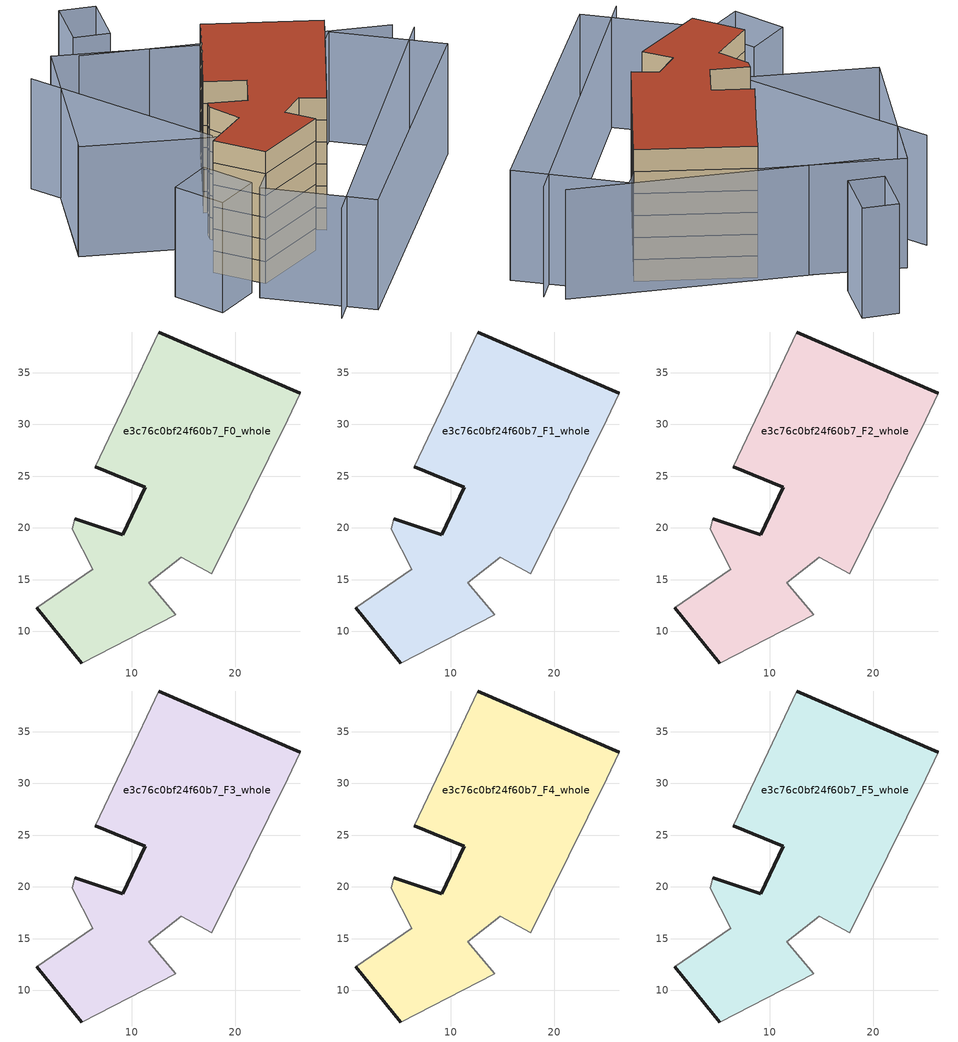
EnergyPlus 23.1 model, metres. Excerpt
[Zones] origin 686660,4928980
e3c76c0bf24f60b7_F0_whole
 floor ground (EU_floor_Construction): 26.27,32.98 25.03,30.46 17.7,15.54 14.78,17.14 11.63,14.71 14.25,11.62 5.16,6.94 0.79,12.27 6.23,15.99 4.21,19.86 4.45,20.88 9.13,19.31 11.28,23.9 6.44,25.92 9.47,32.23 12.6,38.92 z0
 wall outside (EU_wall_Construction): 26.27,32.98 12.6,38.92 / 6.44,25.92 11.28,23.9 9.13,19.31 4.45,20.88 / 0.79,12.27 5.16,6.94 z0:3
 wall adiabatic (EU_wall_Construction): 5.16,6.94 14.25,11.62 11.63,14.71 14.78,17.14 17.7,15.54 25.03,30.46 26.27,32.98 / 12.6,38.92 9.47,32.23 6.44,25.92 / 4.45,20.88 4.21,19.86 6.23,15.99 0.79,12.27 z0:3
e3c76c0bf24f60b7_F1_whole
 floor to e3c76c0bf24f60b7_F0_whole (EU_floor_Construction): 26.27,32.98 25.03,30.46 17.7,15.54 14.78,17.14 11.63,14.71 14.25,11.62 5.16,6.94 0.79,12.27 6.23,15.99 4.21,19.86 4.45,20.88 9.13,19.31 11.28,23.9 6.44,25.92 9.47,32.23 12.6,38.92 z3
 wall outside (EU_wall_Construction): 26.27,32.98 12.6,38.92 / 6.44,25.92 11.28,23.9 9.13,19.31 4.45,20.88 / 0.79,12.27 5.16,6.94 z3:6
 wall adiabatic (EU_wall_Construction): 5.16,6.94 14.25,11.62 11.63,14.71 14.78,17.14 17.7,15.54 25.03,30.46 26.27,32.98 / 12.6,38.92 9.47,32.23 6.44,25.92 / 4.45,20.88 4.21,19.86 6.23,15.99 0.79,12.27 z3:6
e3c76c0bf24f60b7_F2_whole
 floor to e3c76c0bf24f60b7_F1_whole (EU_floor_Construction): 26.27,32.98 25.03,30.46 17.7,15.54 14.78,17.14 11.63,14.71 14.25,11.62 5.16,6.94 0.79,12.27 6.23,15.99 4.21,19.86 4.45,20.88 9.13,19.31 11.28,23.9 6.44,25.92 9.47,32.23 12.6,38.92 z6
 wall outside (EU_wall_Construction): 26.27,32.98 12.6,38.92 / 6.44,25.92 11.28,23.9 9.13,19.31 4.45,20.88 / 0.79,12.27 5.16,6.94 z6:9
 wall adiabatic (EU_wall_Construction): 5.16,6.94 14.25,11.62 11.63,14.71 14.78,17.14 17.7,15.54 25.03,30.46 26.27,32.98 / 12.6,38.92 9.47,32.23 6.44,25.92 / 4.45,20.88 4.21,19.86 6.23,15.99 0.79,12.27 z6:9
e3c76c0bf24f60b7_F3_whole
 floor to e3c76c0bf24f60b7_F2_whole (EU_floor_Construction): 26.27,32.98 25.03,30.46 17.7,15.54 14.78,17.14 11.63,14.71 14.25,11.62 5.16,6.94 0.79,12.27 6.23,15.99 4.21,19.86 4.45,20.88 9.13,19.31 11.28,23.9 6.44,25.92 9.47,32.23 12.6,38.92 z9
 wall outside (EU_wall_Construction): 26.27,32.98 12.6,38.92 / 6.44,25.92 11.28,23.9 9.13,19.31 4.45,20.88 / 0.79,12.27 5.16,6.94 z9:12
 wall adiabatic (EU_wall_Construction): 5.16,6.94 14.25,11.62 11.63,14.71 14.78,17.14 17.7,15.54 25.03,30.46 26.27,32.98 / 12.6,38.92 9.47,32.23 6.44,25.92 / 4.45,20.88 4.21,19.86 6.23,15.99 0.79,12.27 z9:12
e3c76c0bf24f60b7_F4_whole
 floor to e3c76c0bf24f60b7_F3_whole (EU_floor_Construction): 26.27,32.98 25.03,30.46 17.7,15.54 14.78,17.14 11.63,14.71 14.25,11.62 5.16,6.94 0.79,12.27 6.23,15.99 4.21,19.86 4.45,20.88 9.13,19.31 11.28,23.9 6.44,25.92 9.47,32.23 12.6,38.92 z12
 wall outside (EU_wall_Construction): 26.27,32.98 12.6,38.92 / 6.44,25.92 11.28,23.9 9.13,19.31 4.45,20.88 / 0.79,12.27 5.16,6.94 z12:15
 wall adiabatic (EU_wall_Construction): 5.16,6.94 14.25,11.62 11.63,14.71 14.78,17.14 17.7,15.54 25.03,30.46 26.27,32.98 / 12.6,38.92 9.47,32.23 6.44,25.92 / 4.45,20.88 4.21,19.86 6.23,15.99 0.79,12.27 z12:15
e3c76c0bf24f60b7_F5_whole
 floor to e3c76c0bf24f60b7_F4_whole (EU_floor_Construction): 26.27,32.98 25.03,30.46 17.7,15.54 14.78,17.14 11.63,14.71 14.25,11.62 5.16,6.94 0.79,12.27 6.23,15.99 4.21,19.86 4.45,20.88 9.13,19.31 11.28,23.9 6.44,25.92 9.47,32.23 12.6,38.92 z15
 wall outside (EU_wall_Construction): 26.27,32.98 12.6,38.92 / 6.44,25.92 11.28,23.9 9.13,19.31 4.45,20.88 / 0.79,12.27 5.16,6.94 z15:18
 wall adiabatic (EU_wall_Construction): 5.16,6.94 14.25,11.62 11.63,14.71 14.78,17.14 17.7,15.54 25.03,30.46 26.27,32.98 / 12.6,38.92 9.47,32.23 6.44,25.92 / 4.45,20.88 4.21,19.86 6.23,15.99 0.79,12.27 z15:18
 roof outside (EU_roof_Construction): 17.7,15.54 25.03,30.46 26.27,32.98 12.6,38.92 9.47,32.23 6.44,25.92 11.28,23.9 9.13,19.31 4.45,20.88 4.21,19.86 6.23,15.99 0.79,12.27 5.16,6.94 14.25,11.62 11.63,14.71 14.78,17.14 z18
shading: 4.21,19.86 9.62,10.8 / -9.13,40.77 3.77,18.35 / -4.52,44.75 -11.4,24.11 / 9.41,-4.85 37.58,31.42 / 35.58,33.23 -1.38,43.28 / -0.68,11.82 2.64,5.71 / 2.64,5.71 -2.72,2.79 / -2.72,2.79 -6.04,8.9 / -6.04,8.9 -0.68,11.82 / -11.73,23.1 -4.49,44.82 / -4.49,44.82 12.67,39.1 / 12.67,39.1 5.43,17.38 / 5.43,17.38 -11.73,23.1 / 2.93,4.18 28,35.1 / 28,35.1 39.29,25.95 / 39.29,25.95 14.21,-4.97 / 14.21,-4.97 2.93,4.18 / 6,53.49 4.47,46.61 / 4.47,46.61 0,47.6 / 0,47.6 1.53,54.48 / 1.53,54.48 6,53.49 z0:15
[Building]
EU S2 Campaign: North Axis=0; Terrain=City; Solar Distribution=FullExterior
[Site:Location]
Bologna: Latitude=44.5; Longitude=11.25; Time Zone=1; Elevation=37
[SizingPeriod:WeatherFileDays]
AnnualSizingPeriod: Begin Month=1; Begin Day of Month=1; End Month=12; End Day of Month=31; Day of Week for Start Day=Monday; Use Weather File Daylight Saving Period=No; Use Weather File Rain and Snow Indicators=No
[MATERIAL]
EU_InternalMass_Material: Roughness=MediumRough; Thickness=0.1; Conductivity=1; Density=1800; Specific Heat=900; Thermal Absorptance=0.9; Solar Absorptance=0.7; Visible Absorptance=0.7
[MATERIAL:NOMASS] Roughness=MediumRough; Thermal Absorptance=0.9; Solar Absorptance=0.7; Visible Absorptance=0.7
Name | Thermal Resistance
EU_wall_NoMass | 0.905828
EU_roof_NoMass | 0.37593
EU_floor_NoMass | 0.67114
[CONSTRUCTION]
EU_wall_Construction: EU_wall_NoMass
EU_roof_Construction: EU_roof_NoMass
EU_floor_Construction: EU_floor_NoMass
EU_InternalMass_Construction: EU_InternalMass_Material
[ZONE] Type=1; Multiplier=1; Ceiling Height=autocalculate; Volume=1076.15; Floor Area=autocalculate; Part of Total Floor Area=Yes
e3c76c0bf24f60b7_F0_whole; e3c76c0bf24f60b7_F1_whole; e3c76c0bf24f60b7_F2_whole; e3c76c0bf24f60b7_F3_whole; e3c76c0bf24f60b7_F4_whole; e3c76c0bf24f60b7_F5_whole
[INTERNALMASS] Construction=EU_InternalMass_Construction; Surface Area=358.716
Name | Zone or ZoneList
e3c76c0bf24f60b7_F0_whole_EU_InternalMass | e3c76c0bf24f60b7_F0_whole
e3c76c0bf24f60b7_F1_whole_EU_InternalMass | e3c76c0bf24f60b7_F1_whole
e3c76c0bf24f60b7_F2_whole_EU_InternalMass | e3c76c0bf24f60b7_F2_whole
e3c76c0bf24f60b7_F3_whole_EU_InternalMass | e3c76c0bf24f60b7_F3_whole
e3c76c0bf24f60b7_F4_whole_EU_InternalMass | e3c76c0bf24f60b7_F4_whole
e3c76c0bf24f60b7_F5_whole_EU_InternalMass | e3c76c0bf24f60b7_F5_whole
[OTHEREQUIPMENT] Fuel Type=Electricity; Design Level Calculation Method=Watts/Area; Power per Zone Floor Area=1; Fraction Latent=0; Fraction Radiant=0; Fraction Lost=0; Carbon Dioxide Generation Rate=0; EndUse Subcategory=EU_Step8_InternalGains
Name | Zone or ZoneList or Space or SpaceList | Schedule
EU_Step8_InternalGain_e3c76c0bf24f60b7_F0_whole_f000 | e3c76c0bf24f60b7_F0_whole | EU_Step8_GainSchedule_e3c76c0bf24f60b7_F0_whole_f000
EU_Step8_InternalGain_e3c76c0bf24f60b7_F1_whole_f000 | e3c76c0bf24f60b7_F1_whole | EU_Step8_GainSchedule_e3c76c0bf24f60b7_F1_whole_f000
EU_Step8_InternalGain_e3c76c0bf24f60b7_F2_whole_f000 | e3c76c0bf24f60b7_F2_whole | EU_Step8_GainSchedule_e3c76c0bf24f60b7_F2_whole_f000
EU_Step8_InternalGain_e3c76c0bf24f60b7_F3_whole_f000 | e3c76c0bf24f60b7_F3_whole | EU_Step8_GainSchedule_e3c76c0bf24f60b7_F3_whole_f000
EU_Step8_InternalGain_e3c76c0bf24f60b7_F4_whole_f000 | e3c76c0bf24f60b7_F4_whole | EU_Step8_GainSchedule_e3c76c0bf24f60b7_F4_whole_f000
EU_Step8_InternalGain_e3c76c0bf24f60b7_F5_whole_f000 | e3c76c0bf24f60b7_F5_whole | EU_Step8_GainSchedule_e3c76c0bf24f60b7_F5_whole_f000
[ZONEVENTILATION:DESIGNFLOWRATE] Schedule=EU_AlwaysOn; Design Flow Rate Calculation Method=AirChanges/Hour; Air Changes per Hour=0.73129; Ventilation Type=Natural; Fan Pressure Rise=0; Fan Total Efficiency=1; Constant Term Coefficient=1; Temperature Term Coefficient=0; Velocity Term Coefficient=0; Velocity Squared Term Coefficient=0; Minimum Indoor Temperature=-100; Maximum Indoor Temperature=100; Delta Temperature=-100; Minimum Outdoor Temperature=-100; Maximum Outdoor Temperature=100; Maximum Wind Speed=40
Name | Zone or ZoneList or Space or SpaceList
EU_ConstantAir_e3c76c0bf24f60b7_F0_whole | e3c76c0bf24f60b7_F0_whole
EU_ConstantAir_e3c76c0bf24f60b7_F1_whole | e3c76c0bf24f60b7_F1_whole
EU_ConstantAir_e3c76c0bf24f60b7_F2_whole | e3c76c0bf24f60b7_F2_whole
EU_ConstantAir_e3c76c0bf24f60b7_F3_whole | e3c76c0bf24f60b7_F3_whole
EU_ConstantAir_e3c76c0bf24f60b7_F4_whole | e3c76c0bf24f60b7_F4_whole
EU_ConstantAir_e3c76c0bf24f60b7_F5_whole | e3c76c0bf24f60b7_F5_whole
[HVACTEMPLATE:THERMOSTAT] Constant Heating Setpoint=20; Constant Cooling Setpoint=50
EU_HeatOnly_e3c76c0bf24f60b7_F0_whole; EU_HeatOnly_e3c76c0bf24f60b7_F1_whole; EU_HeatOnly_e3c76c0bf24f60b7_F2_whole; EU_HeatOnly_e3c76c0bf24f60b7_F3_whole; EU_HeatOnly_e3c76c0bf24f60b7_F4_whole; EU_HeatOnly_e3c76c0bf24f60b7_F5_whole
[HVACTEMPLATE:ZONE:IDEALLOADSAIRSYSTEM] System Availability Schedule=EU_AlwaysOn; Maximum Heating Supply Air Temperature=50; Minimum Cooling Supply Air Temperature=13; Maximum Heating Supply Air Humidity Ratio=0.0156; Minimum Cooling Supply Air Humidity Ratio=0.0077; Heating Limit=NoLimit; Cooling Limit=NoLimit; Heating Availability Schedule=EU_AlwaysOn; Cooling Availability Schedule=EU_CoolingOff; Dehumidification Control Type=ConstantSensibleHeatRatio; Cooling Sensible Heat Ratio=0.7; Dehumidification Setpoint=60; Humidification Control Type=None; Humidification Setpoint=30; Outdoor Air Method=None; Outdoor Air Flow Rate per Person=0.00944; Outdoor Air Flow Rate per Zone Floor Area=0; Outdoor Air Flow Rate per Zone=0; Demand Controlled Ventilation Type=None; Outdoor Air Economizer Type=NoEconomizer; Heat Recovery Type=None; Sensible Heat Recovery Effectiveness=0.7; Latent Heat Recovery Effectiveness=0.65
Name | Template Thermostat
e3c76c0bf24f60b7_F0_whole | EU_HeatOnly_e3c76c0bf24f60b7_F0_whole
e3c76c0bf24f60b7_F1_whole | EU_HeatOnly_e3c76c0bf24f60b7_F1_whole
e3c76c0bf24f60b7_F2_whole | EU_HeatOnly_e3c76c0bf24f60b7_F2_whole
e3c76c0bf24f60b7_F3_whole | EU_HeatOnly_e3c76c0bf24f60b7_F3_whole
e3c76c0bf24f60b7_F4_whole | EU_HeatOnly_e3c76c0bf24f60b7_F4_whole
e3c76c0bf24f60b7_F5_whole | EU_HeatOnly_e3c76c0bf24f60b7_F5_whole
[SIZING:ZONE] Zone Cooling Design Supply Air Temperature Input Method=SupplyAirTemperature; Zone Cooling Design Supply Air Temperature=13; Zone Heating Design Supply Air Temperature Input Method=SupplyAirTemperature; Zone Heating Design Supply Air Temperature=50; Zone Cooling Design Supply Air Humidity Ratio=0.008; Zone Heating Design Supply Air Humidity Ratio=0.008; Cooling Design Air Flow Method=DesignDay; Cooling Design Air Flow Rate=0; Cooling Minimum Air Flow per Zone Floor Area=0.000762; Cooling Minimum Air Flow=0; Cooling Minimum Air Flow Fraction=0.2; Heating Design Air Flow Method=DesignDay; Heating Design Air Flow Rate=0; Heating Maximum Air Flow per Zone Floor Area=0.002032; Heating Maximum Air Flow=0.141576; Heating Maximum Air Flow Fraction=0.3; Account for Dedicated Outdoor Air System=No; Dedicated Outdoor Air System Control Strategy=NeutralSupplyAir; Dedicated Outdoor Air Low Setpoint Temperature for Design=autosize; Dedicated Outdoor Air High Setpoint Temperature for Design=autosize; Zone Load Sizing Method=Sensible Load Only No Latent Load; Zone Latent Cooling Design Supply Air Humidity Ratio Input Method=HumidityRatioDifference; Zone Cooling Design Supply Air Humidity Ratio Difference=0.005; Zone Latent Heating Design Supply Air Humidity Ratio Input Method=HumidityRatioDifference; Zone Humidification Design Supply Air Humidity Ratio Difference=0.005
e3c76c0bf24f60b7_F0_whole; e3c76c0bf24f60b7_F1_whole; e3c76c0bf24f60b7_F2_whole; e3c76c0bf24f60b7_F3_whole; e3c76c0bf24f60b7_F4_whole; e3c76c0bf24f60b7_F5_whole
[SCHEDULE:CONSTANT]
Name | Hourly Value
EU_AlwaysOn | 1
EU_CoolingOff | 0
[SCHEDULE:FILE] Column Number=1; Rows to Skip at Top=0; Number of Hours of Data=8760; Column Separator=Comma; Interpolate to Timestep=No; Minutes per Item=60; Adjust Schedule for Daylight Savings=Yes
Name | File
EU_Step8_GainSchedule_e3c76c0bf24f60b7_F0_whole_f000 | ../../schedules/e3c76c0bf24f60b7/e3c76c0bf24f60b7_F0_whole_f000_gain.csv
EU_Step8_GainSchedule_e3c76c0bf24f60b7_F1_whole_f000 | ../../schedules/e3c76c0bf24f60b7/e3c76c0bf24f60b7_F1_whole_f000_gain.csv
EU_Step8_GainSchedule_e3c76c0bf24f60b7_F2_whole_f000 | ../../schedules/e3c76c0bf24f60b7/e3c76c0bf24f60b7_F2_whole_f000_gain.csv
EU_Step8_GainSchedule_e3c76c0bf24f60b7_F3_whole_f000 | ../../schedules/e3c76c0bf24f60b7/e3c76c0bf24f60b7_F3_whole_f000_gain.csv
EU_Step8_GainSchedule_e3c76c0bf24f60b7_F4_whole_f000 | ../../schedules/e3c76c0bf24f60b7/e3c76c0bf24f60b7_F4_whole_f000_gain.csv
EU_Step8_GainSchedule_e3c76c0bf24f60b7_F5_whole_f000 | ../../schedules/e3c76c0bf24f60b7/e3c76c0bf24f60b7_F5_whole_f000_gain.csv
